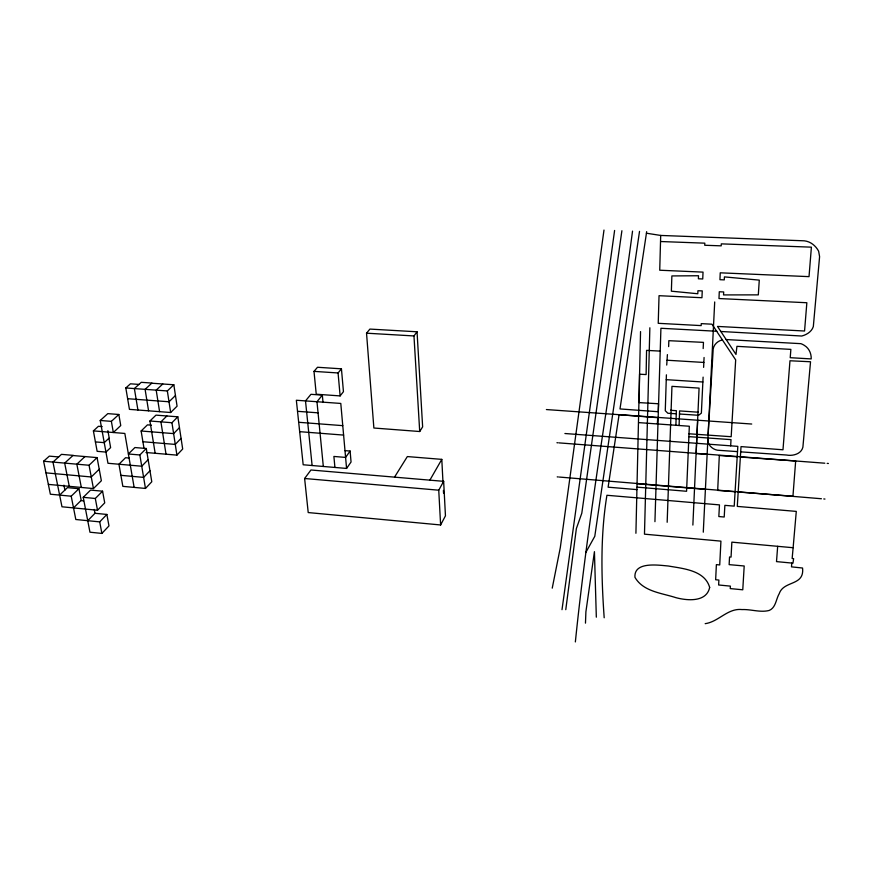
<?xml version="1.0" encoding="UTF-8"?>
<svg xmlns="http://www.w3.org/2000/svg" width="872" height="872" viewBox="0 0 872 872"><rect width="100%" height="100%" fill="white"/><g stroke="black" fill="none" stroke-linecap="round" stroke-linejoin="round"><path stroke-width="1.31" d="M688.902 433.776L731.183 436.719L735.674 359.896L711.966 324.199L701.252 323.632L701.164 325.605L658.229 323.316L659.036 295.695L701.949 297.723L702.254 290.899L697.927 290.747L697.796 293.755L671.364 291.183L671.876 275.934L698.516 275.748L698.385 278.778L702.734 278.975L703.039 272.119L659.733 270.222L660.693 235.44L646.435 233.216L646.653 231.647M635.917 533.283L640.549 331.589M649.858 327.785L644.473 534.165L720.926 541.141L719.727 564.947L716.381 564.62L715.65 579.738L718.877 580.054L718.648 584.992L730.398 586.126L730.246 588.589L742.77 589.799L744.198 565.983L729.134 564.631L729.548 556.979L731.052 557.077L731.859 542.144L793.128 547.725L792.147 558.494L793.629 558.636L792.964 563.17L776.505 561.612L777.671 546.308M716.849 331.262L660.922 328.275L654.937 521.674M666.404 374.818L665.271 410.723L667.854 413.252L676.258 413.786L675.887 425.285M668.639 346.598L668.835 340.68L703.464 342.369L703.17 348.582M679.092 425.514L679.593 410.919L697.992 412.183L699.082 388.105L671.952 386.351L671.113 410.331L676.378 410.69L676.258 413.786M667.167 522.274L671.135 409.709M585.472 623.142L585.897 611.828L594.432 551.66L596.328 617.169M692.869 525.064L698.014 411.562M697.676 420.228L696.118 453.516L707.083 454.356M679.473 414.004L698.581 415.29L701.371 413.121L703.105 377.118M703.617 367.374L704.075 357.498M703.279 532.192L714.702 301.963M657.357 423.956L657.717 417.699L619.087 414.68L608.111 487.186L636.92 489.606M708.097 435.128L713.056 351.362C712.62 345.803 717.133 340.887 722.441 339.938M604.187 617.768C601.288 577.024 600.296 535.713 606.923 495.274L719.476 504.888L718.833 516.551L724.207 517.02L724.872 505.346L734.224 506.142L737.821 446.366L730.66 445.832L731.019 439.63L688.782 436.621M666.72 365.074L667.407 354.61M565.775 609.67L576.37 528.574L581.798 513.216L621.899 230.731M707.955 437.984C706.636 444.676 713.133 450.508 719.531 450.355L737.505 451.62M791.809 563.105L791.482 566.865L802.556 568.021C804.616 586.267 783.721 580.262 779.23 593.679C775.949 599.195 775.917 607.686 769.18 610.454C760.362 612.765 751.032 609.168 742.039 609.572C727.695 607.947 718.67 621.812 705.186 623.665M793.128 547.725L796.289 511.395L737.287 506.403L741.026 446.606L782.98 449.788L789.978 360.768L810.535 361.76L802.894 447.173C801.27 454.072 792.692 456.241 786.522 455.021L740.688 451.86M575.357 641.934C589.428 504.398 614.346 368.158 632.538 231.124M603.991 230.066L560.293 547.692L552.238 588.153M562.004 609.681L614.607 230.459M639.525 231.374L594.791 536.291L585.788 552.543M646.435 233.216L619.992 408.935L658.218 411.737L658.524 403.769L639.089 402.602L639.568 374.208L646.119 374.568L646.566 350.37L659.842 351.089M440.622 524.966L445.45 515.832L443.652 481.333L310.944 469.997L304.622 478.499L308.219 512.562L440.622 524.966L438.747 490.195L443.652 481.333M429.874 480.156L441.799 459.37L407.344 456.568L394.526 477.137M419.715 431.52L422.637 426.866L417.045 331.785L369.902 329.082L366.534 333.191L373.87 428.021L419.715 431.52L413.971 335.949L417.045 331.785M346.576 468.438L340.788 403.442L296.349 400.248L303.173 464.765L346.576 468.438L351.056 461.997L350.108 451.053L344.941 450.628M350.108 451.053L345.595 457.418L333.889 456.448L334.924 467.447M340.124 395.91L343.448 391.659L341.443 368.823L317.506 367.265L313.996 371.374L316.242 394.22L340.124 395.91L338.074 372.965L341.443 368.823M312.111 465.517L305.505 400.902L310.955 394.318L322.324 395.125L316.972 401.73L323.316 466.466M69.27 486.325L64.681 463.108L73.106 455.358L61.487 454.356L52.963 462.073L61.977 506.785L97.522 510.24L104.727 502.872L102.569 491.198L90.59 490.086L83.232 497.334L89.958 532.203L101.882 533.424L108.978 525.903L106.864 514.447L94.983 513.281L87.734 520.693M129.274 458.051L125.514 457.735L118.941 464.231L122.843 486.358L145.471 488.44L151.782 481.758L146.289 448.502L134.909 447.543L128.38 453.985L139.847 454.966L146.289 448.502M145.984 452.503L176.918 455.119L182.684 449.015L177.823 416.816L155.979 415.137L149.93 421.002L155.162 453.277M73.521 507.907L81.194 500.332L78.938 488.702L71.21 496.201L75.809 519.505L99.713 521.881L106.864 514.447M149.962 470.771L143.618 477.376L120.903 475.338M181.082 438.365L175.272 444.415L142.91 441.733M148.131 459.675L141.744 466.226L107.965 463.272L100.236 420.478L107.79 413.633L118.832 414.483L120.75 425.558L113.338 432.512L111.376 421.361L118.832 414.483M179.458 427.64L173.615 433.613L141.133 430.997L144.011 448.393M83.232 497.334L95.31 498.479L102.569 491.198M149.93 421.002L171.948 422.724L177.823 416.816M48.352 484.385L93.446 488.571L101.359 480.755L97.086 457.615L72.932 455.522M166.879 415.977L160.917 421.863L166.018 454.192M138.964 384.421L130.451 383.811L125.819 387.953L129.438 409.36L170.661 412.511L177.071 406.189L173.833 384.77L151.761 383.211M141.133 430.997L147.433 424.871L151.357 425.176M99.234 469.245L91.266 476.973L45.987 472.864M175.457 395.517L169.015 401.774L127.639 398.7M59.623 495.1L67.449 487.633L78.938 488.702M71.21 496.201L50.369 494.217L43.6 461.244L89.053 465.256L97.086 457.615M125.819 387.953L167.348 390.95L173.833 384.77M84.976 456.568L76.845 464.177L81.325 487.448M162.781 383.985L156.197 390.144L159.587 411.671M108.946 438.213L110.624 447.608L105.948 452.078L97.141 451.325L93.391 430.888L98.416 426.299L102.198 426.604M43.6 461.244L49.323 456.132L58.62 456.95M660.573 241.522L704.816 243.168L704.729 245.261L721.199 245.85L721.297 243.866L811.396 247.158L809.02 276.642L720.239 272.816L719.945 279.694L724.272 279.89L724.425 276.893L759.283 280.119L758.313 294.867L723.542 294.921L723.695 291.967L719.28 291.76L718.986 298.54L806.851 302.737L804.562 331.011L717.503 326.422L735.99 354.435L736.938 346.337L790.871 349.389L790.217 357.694L811.2 358.915C811.44 353.629 809.031 348.157 804.387 345.421A16.808 15.075 -1.8 0 0 800.878 343.666L726.125 339.557M660.693 235.44L801.946 240.727C809.216 240.509 815.287 244.956 818.634 251.191L819.593 256.651L813.325 326.564C811.778 331.633 806.633 334.772 801.75 336.025L720.686 331.469M366.534 333.191L413.971 335.949M667.058 360.234L703.846 362.447M666.241 379.669L702.876 381.99M313.996 371.374L338.074 372.965M546.384 409.557L751.719 424.032M638.566 422.604L689.327 426.245L686.58 491.274L637.083 487.143M737.189 456.797L719.313 455.533L717.689 490.402L735.107 491.743M740.372 457.048L795.667 460.983L792.942 496.244L738.192 492.004M297.526 411.312L318.062 412.838M564.914 433.515L730.66 445.832M298.682 422.288L342.772 425.645M556.946 442.725L558.036 442.813M559.137 442.889L824.781 463.206M827.201 463.392L828.4 463.479M299.674 431.662L343.612 435.095M100.236 420.478L111.376 421.361M93.391 430.888L124.838 433.449L134.135 487.404M557.219 476.875L558.298 476.962M559.377 477.06L821.413 498.74M823.789 498.948L824.967 499.046M637.051 483.72L705.35 489.377M95.419 441.908L104.237 442.649L109.196 437.995L107.888 430.67M304.622 478.499L438.747 490.195M80.922 500.593L83.559 500.855M63.918 485.159L64.899 490.064M94.252 509.433L94.983 513.281M89.053 465.256L93.446 488.571M95.31 498.479L97.522 510.24M99.713 521.881L101.882 533.424M139.847 454.966L145.471 488.44M137.929 410.014L134.375 388.563L141.275 382.318L151.902 383.07L145.09 389.337L148.567 410.821M167.348 390.95L170.661 412.511M171.948 422.724L176.918 455.119M322.324 395.125L323.022 402.472M441.799 459.37L442.987 482.314M443.412 490.413L443.554 493.116M709.666 587.412C706.582 602.378 687.365 600.743 675.898 597.658C661.728 593.025 643.231 591.652 634.958 577.34C633.737 561.339 658.186 565.154 668.246 565.993C683.125 568.599 704.761 570.255 709.666 587.412"/></g></svg>
